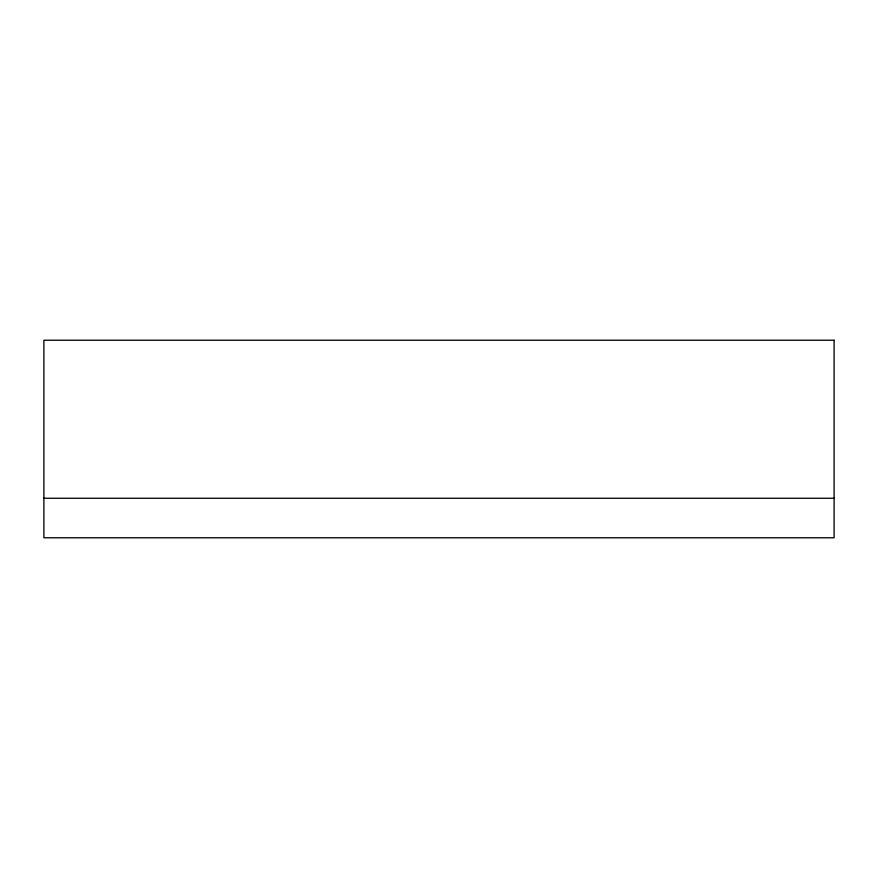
<?xml version="1.0" encoding="UTF-8"?>
<svg xmlns="http://www.w3.org/2000/svg" width="878" height="878" viewBox="0 0 878 878"><rect width="100%" height="100%" fill="white"/><g stroke="black" fill="none" stroke-linecap="round" stroke-linejoin="round"><path stroke-width="1.32" d="M43.9 498.265L834.1 498.265M834.1 340.225L43.9 340.225L43.9 537.775L834.1 537.775L834.1 340.225"/></g></svg>
